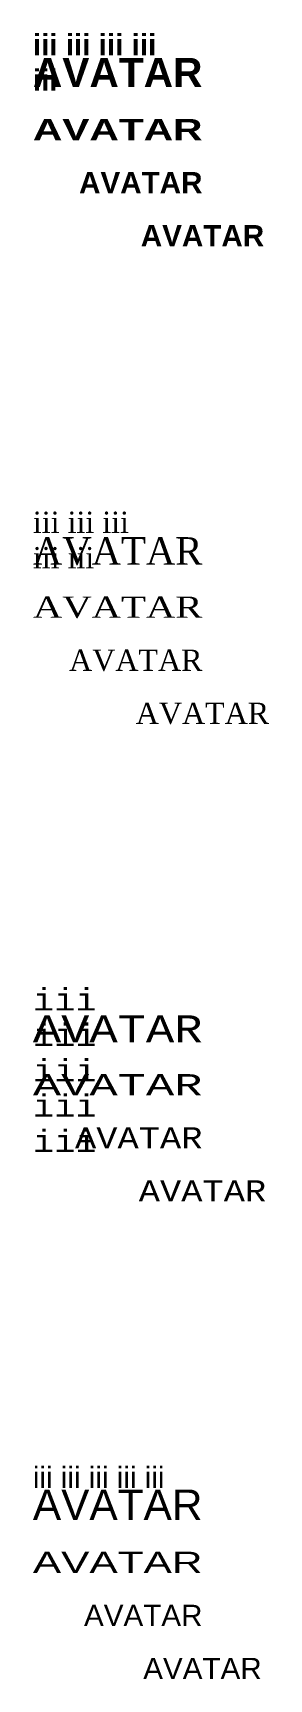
# Model space of a CAD drawing. Header units: inches. Extents: x 20 to 131, y 20 to 796.
import ezdxf
from ezdxf.enums import TextEntityAlignment as Align

# ---------------------------------------------------------------- set-up
doc = ezdxf.new("R2010")
doc.units = ezdxf.units.IN
doc.header["$MEASUREMENT"] = 0
doc.layers.get('0').update_dxf_attribs({"lineweight": 25})
doc.styles.add('ARIAL_BOLD_ORACLE', font='arialbd.ttf')
doc.styles.add('ARIAL_ORACLE', font='arial.ttf')
doc.styles.add('COURIER_ORACLE', font='cour.ttf')
doc.styles.add('TIMES_ORACLE', font='times.ttf')

msp = doc.modelspace()

# ---------------------------------------------------------------- texts
for height, style, p, p2 in [(13.744, 'ARIAL_BOLD_ORACLE', (20, 770), (100, 770)), (12.976, 'TIMES_ORACLE', (20, 545), (100, 545)), (12.693, 'COURIER_ORACLE', (20, 320), (100, 320)), (14.313, 'ARIAL_ORACLE', (20, 95), (100, 95))]:
    msp.add_text('AVATAR', height=height, dxfattribs=dict(style=style)).set_placement(p, p2, align=Align.ALIGNED)
for style, width, p, p2 in [('ARIAL_BOLD_ORACLE', 1.374429, (20, 745), (100, 745)), ('TIMES_ORACLE', 1.297626, (20, 520), (100, 520)), ('COURIER_ORACLE', 1.269325, (20, 295), (100, 295)), ('ARIAL_ORACLE', 1.431291, (20, 70), (100, 70))]:
    msp.add_text('AVATAR', height=10, dxfattribs=dict(style=style, width=width)).set_placement(p, p2, align=Align.FIT)
for style, p in [('ARIAL_BOLD_ORACLE', (100, 720)), ('TIMES_ORACLE', (100, 495)), ('COURIER_ORACLE', (100, 270)), ('ARIAL_ORACLE', (100, 45))]:
    msp.add_text('AVATAR', height=10, dxfattribs=dict(style=style)).set_placement(p, align=Align.RIGHT)
for style, p in [('ARIAL_BOLD_ORACLE', (100, 695)), ('TIMES_ORACLE', (100, 470)), ('COURIER_ORACLE', (100, 245)), ('ARIAL_ORACLE', (100, 20))]:
    msp.add_text('AVATAR', height=10, dxfattribs=dict(style=style)).set_placement(p, align=Align.CENTER)
at = {"char_height": 10, "width": 60, "attachment_point": 1}
for insert, style in [((20, 795), 'ARIAL_BOLD_ORACLE'), ((20, 570), 'TIMES_ORACLE'), ((20, 345), 'COURIER_ORACLE'), ((20, 120), 'ARIAL_ORACLE')]:
    msp.add_mtext('iii iii iii iii iii', dxfattribs=dict(at, insert=insert, style=style))

doc.saveas('drawing.dxf')
